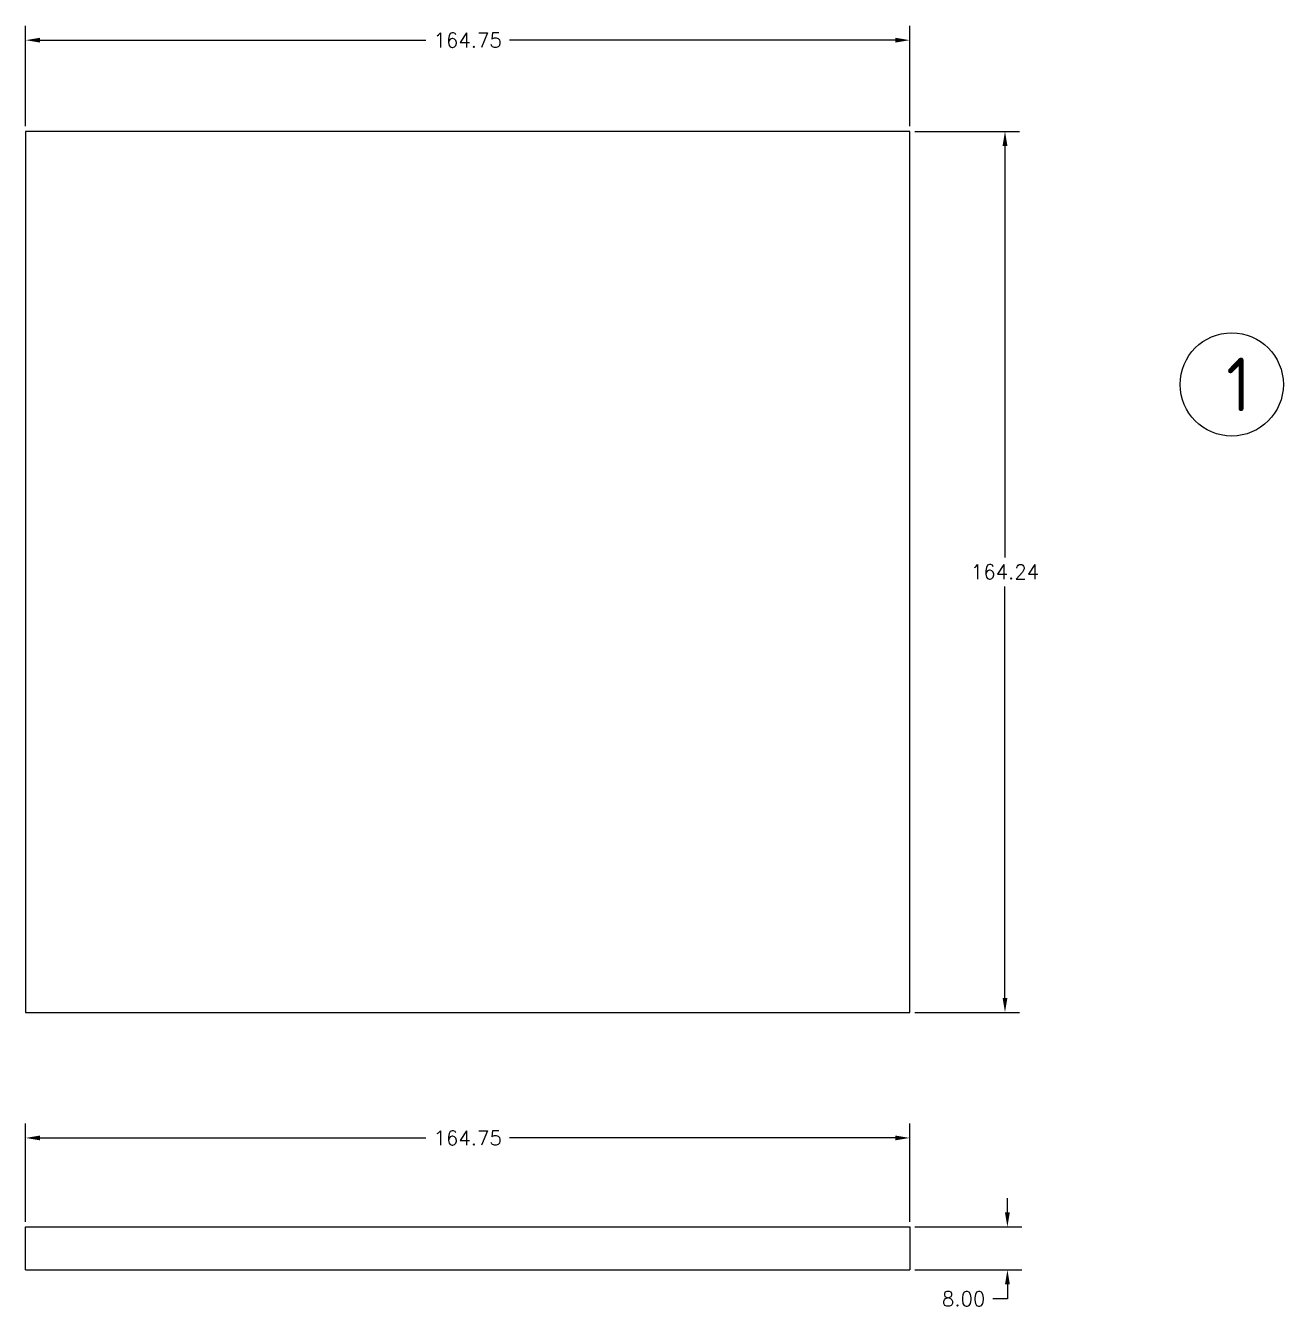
# Model space of a CAD drawing. Header units: millimetres. Extents: x -767 to 3290, y -266 to 762.
# Drawn here: x 129.5 to 363.8, y 503.7 to 742.8 of the extents above; entities that cross this region are included whole.
import ezdxf

# ---------------------------------------------------------------- set-up
doc = ezdxf.new("R2010")
doc.units = ezdxf.units.MM
for name, color, linetype in [('Dim', 1, 'Continuous'), ('Layer1', 5, 'Continuous'), ('Wood', 7, 'Continuous')]:
    doc.layers.add(name, color=color, linetype=linetype)
doc.styles.add('ISO Proportional', font='isocp.shx')
doc.styles.get("Standard").update_dxf_attribs({"font": 'simplex.shx'})
doc.dimstyles.new('Copy of Standard', dxfattribs={"dimscale": 15, "dimtxt": 0.18, "dimasz": 0.18, "dimexe": 0.18, "dimexo": 0.0625, "dimgap": 0.09, "dimtad": 0, "dimtih": 1, "dimtoh": 1, "dimzin": 0, "dimdsep": 46, "dimtxsty": 'Standard', "dimcen": 0.09, "dimadec": 0, "dimazin": 0, "dimtfac": 1, "dimtofl": 0, "dimtmove": 0, "dimatfit": 2, "dimfxl": 1, "dimtolj": 1, "dimtzin": 0, "dimarcsym": 0})

# ---------------------------------------------------------------- blocks, each defined once
blk = doc.blocks.new('*D44')
at = {"layer": 'Defpoints', "color": 0, "transparency": 16777216}
for p in [(294.21, 723.14), (294.21, 558.9), (311.97, 558.9)]:
    blk.add_point(p, dxfattribs=at)
at = {"layer": 'Dim', "color": 0, "lineweight": -2, "transparency": 16777216}
for p, q in [((295.15, 723.14), (314.67, 723.14)), ((311.97, 720.44), (311.97, 643.72)), ((311.97, 561.6), (311.97, 638.32)), ((295.15, 558.9), (314.67, 558.9))]:
    blk.add_line(p, q, dxfattribs=at)
at = {"layer": 'Dim', "color": 0, "transparency": 16777216}
for points in [[(311.52, 720.44), (312.42, 720.44), (311.97, 723.14)], [(311.52, 561.6), (312.42, 561.6), (311.97, 558.9)]]:
    blk.add_solid(points, dxfattribs=at)
at = {"layer": 'Dim', "color": 0, "transparency": 16777216, "insert": (311.97, 641.02), "char_height": 2.7, "attachment_point": 5}
blk.add_mtext('\\A1;164.24', dxfattribs=at)
blk = doc.blocks.new('*D45')
at = {"layer": 'Defpoints', "color": 0, "transparency": 16777216}
for p in [(294.21, 740.14), (129.46, 723.14), (294.21, 723.14)]:
    blk.add_point(p, dxfattribs=at)
at = {"layer": 'Dim', "color": 0, "lineweight": -2, "transparency": 16777216}
for p, q in [((129.46, 724.08), (129.46, 742.84)), ((294.21, 724.08), (294.21, 742.84)), ((132.16, 740.14), (204.06, 740.14)), ((291.51, 740.14), (219.62, 740.14))]:
    blk.add_line(p, q, dxfattribs=at)
at = {"layer": 'Dim', "color": 0, "transparency": 16777216}
for points in [[(132.16, 740.59), (132.16, 739.69), (129.46, 740.14)], [(291.51, 740.59), (291.51, 739.69), (294.21, 740.14)]]:
    blk.add_solid(points, dxfattribs=at)
at = {"layer": 'Dim', "color": 0, "transparency": 16777216, "insert": (211.84, 740.14), "char_height": 2.7, "attachment_point": 5}
blk.add_mtext('\\A1;164.75', dxfattribs=at)
blk = doc.blocks.new('*D46')
at = {"layer": 'Defpoints', "color": 0, "transparency": 16777216}
for p in [(294.21, 518.9), (294.21, 510.9), (312.42, 510.9)]:
    blk.add_point(p, dxfattribs=at)
at = {"layer": 'Dim', "color": 0, "lineweight": -2, "transparency": 16777216}
for p, q in [((312.42, 521.6), (312.42, 524.3)), ((295.15, 518.9), (315.12, 518.9)), ((295.15, 510.9), (315.12, 510.9)), ((312.42, 508.2), (312.42, 505.5)), ((312.42, 505.5), (309.72, 505.5))]:
    blk.add_line(p, q, dxfattribs=at)
at = {"layer": 'Dim', "color": 0, "transparency": 16777216}
for points in [[(311.97, 521.6), (312.87, 521.6), (312.42, 518.9)], [(311.97, 508.2), (312.87, 508.2), (312.42, 510.9)]]:
    blk.add_solid(points, dxfattribs=at)
at = {"layer": 'Dim', "color": 0, "transparency": 16777216, "insert": (304.26, 505.5), "char_height": 2.7, "attachment_point": 5}
blk.add_mtext('\\A1;8.00', dxfattribs=at)
blk = doc.blocks.new('*D47')
at = {"layer": 'Defpoints', "color": 0, "transparency": 16777216}
for p in [(294.21, 535.5), (129.46, 518.9), (294.21, 518.9)]:
    blk.add_point(p, dxfattribs=at)
at = {"layer": 'Dim', "color": 0, "lineweight": -2, "transparency": 16777216}
for p, q in [((129.46, 519.84), (129.46, 538.2)), ((294.21, 519.84), (294.21, 538.2)), ((132.16, 535.5), (204.06, 535.5)), ((291.51, 535.5), (219.62, 535.5))]:
    blk.add_line(p, q, dxfattribs=at)
at = {"layer": 'Dim', "color": 0, "transparency": 16777216}
for points in [[(132.16, 535.95), (132.16, 535.05), (129.46, 535.5)], [(291.51, 535.95), (291.51, 535.05), (294.21, 535.5)]]:
    blk.add_solid(points, dxfattribs=at)
at = {"layer": 'Dim', "color": 0, "transparency": 16777216, "insert": (211.84, 535.5), "char_height": 2.7, "attachment_point": 5}
blk.add_mtext('\\A1;164.75', dxfattribs=at)

msp = doc.modelspace()

# ---------------------------------------------------------------- linework, layer by layer
at = {"layer": 'Layer1'}
msp.add_circle((354.227, 675.965), 9.618, dxfattribs=at)
at = {"layer": 'Wood'}
for p, q in [((294.212, 723.144), (129.462, 723.144)), ((129.462, 723.144), (129.462, 558.902)), ((294.212, 558.902), (294.212, 723.144)), ((129.462, 558.902), (294.212, 558.902)), ((129.462, 518.902), (294.212, 518.902)), ((129.462, 510.902), (129.462, 518.902)), ((294.212, 518.902), (294.212, 510.902)), ((129.462, 510.902), (294.212, 510.902))]:
    msp.add_line(p, q, dxfattribs=at)

# ---------------------------------------------------------------- texts
at = {"layer": 'Layer1', "insert": (353.227, 680.965), "char_height": 10, "attachment_point": 1, "style": 'ISO Proportional'}
msp.add_mtext_dynamic_manual_height_columns('1', width=25.64739, gutter_width=12.5, heights=[0], dxfattribs=at)

# ---------------------------------------------------------------- dimensions: what is measured, and where the dimension line sits
at = {"layer": 'Dim'}
for base, p1, p2, picture, middle in [((294.212, 740.145), (129.462, 723.144), (294.212, 723.144), '*D45', (211.837, 740.145)), ((294.212, 535.497), (129.462, 518.902), (294.212, 518.902), '*D47', (211.837, 535.497))]:
    dim = msp.add_linear_dim(base=base, p1=p1, p2=p2, dimstyle='Copy of Standard', dxfattribs=at)
    dim.commit()
    dim.dimension.update_dxf_attribs({"geometry": picture, "text_midpoint": middle})
for base, p1, p2, picture, middle in [((311.97, 558.902), (294.212, 723.144), (294.212, 558.902), '*D44', (311.97, 641.023)), ((312.42, 510.902), (294.212, 518.902), (294.212, 510.902), '*D46', (304.256, 505.502))]:
    dim = msp.add_linear_dim(base=base, p1=p1, p2=p2, angle=90, dimstyle='Copy of Standard', dxfattribs=at)
    dim.commit()
    dim.dimension.update_dxf_attribs({"geometry": picture, "text_midpoint": middle})

doc.saveas('drawing.dxf')
